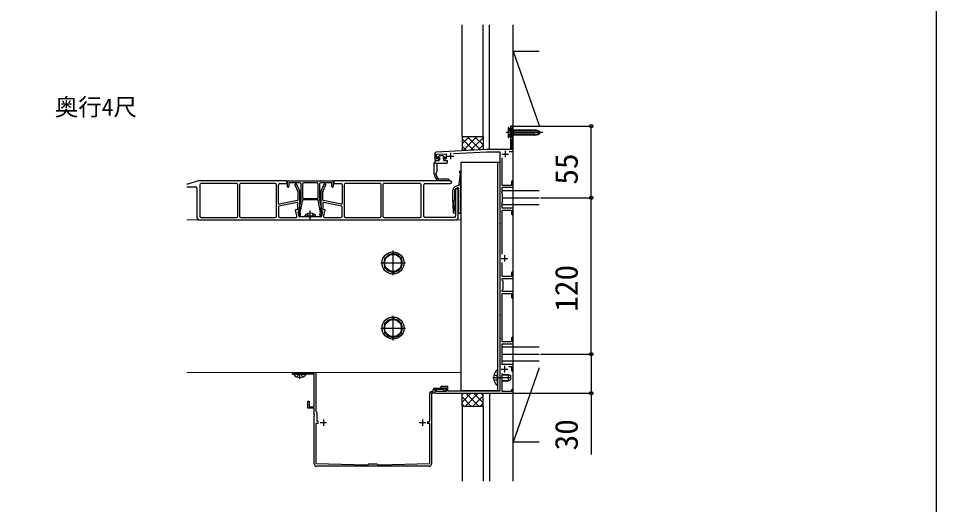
# Model space of a CAD drawing. Units: millimetres, scale not verified. Extents: x -1050 to 1050, y -1566 to 1557.
# Drawn here: x 346 to 1050, y 215 to 588 of the extents above; entities that cross this region are included whole.
import ezdxf
from ezdxf.enums import TextEntityAlignment as Align

# ---------------------------------------------------------------- set-up
doc = ezdxf.new("R2010")
doc.units = ezdxf.units.MM
doc.header["$LTSCALE"] = 8
for name, color, linetype in [('0-2_USER1', 3, 'Continuous'), ('0-3_YKK_11', 7, 'Continuous'), ('0-5_YKK_13', 4, 'Continuous'), ('0-6_YKK_D', 6, 'Continuous'), ('0-7_YKK_ZWAK', 7, 'Continuous'), ('0-8_YSS_K', 3, 'Continuous')]:
    doc.layers.add(name, color=color, linetype=linetype)
doc.layers.add('0-4_YKK_12', color=2, linetype='Continuous', lineweight=18)
doc.styles.add('ＭＳ ゴシック', font='')
doc.styles.get('ＭＳ ゴシック').set_extended_font_data('MS Gothic')

msp = doc.modelspace()

# ---------------------------------------------------------------- linework, layer by layer
at = {"layer": '0-3_YKK_11'}
for p, q in [((719, 486.801), (719, 481.801)), ((665, 484.85), (665, 480.301)), ((674.5, 482.801), (679.5, 482.801)), ((677, 485.301), (677, 480.301)), ((716.5, 484.301), (721.5, 484.301)), ((716, 404.301), (721, 404.301)), ((718.5, 406.801), (718.5, 401.801)), ((716, 319.301), (721, 319.301)), ((718.5, 321.801), (718.5, 316.801)), ((665, 304.801), (672, 304.801)), ((725, 301.801), (725, 303.201)), ((661.3, 280.201), (661.3, 301.101)), ((666, 300.801), (724, 300.801)), ((575.7, 279.001), (575.8, 279.001)), ((577, 278.301), (582, 278.301)), ((579.5, 280.801), (579.5, 275.801)), ((653, 278.301), (658, 278.301)), ((655.5, 280.801), (655.5, 275.801)), ((659.2, 279.001), (660.1, 279.001)), ((660.5, 244.801), (574.5, 244.801))]:
    msp.add_line(p, q, dxfattribs=at)
for points in [[(722.059, 486.301), (725, 486.301), (725, 487.801), (724.2, 487.801), (724.2, 495.501), (724.5, 495.801), (725, 496.301), (724.5, 496.801), (724.2, 497.101), (724.2, 504.501), (724.5, 504.801), (725, 505.301), (724.5, 505.801), (723, 505.801), (723, 501.26), (723.12, 501.076), (723.12, 500.527), (723, 500.343), (723, 487.801), (705, 487.801), (665.95, 485.849)], [(679.385, 484.819), (705.042, 486.101), (715, 486.101), (715, 431.26), (715.12, 431.076), (715.12, 430.527), (715, 430.343), (715, 361.26), (715.12, 361.076), (715.12, 360.527), (715, 360.343), (715, 343.26), (715.12, 343.076), (715.12, 342.527), (715, 342.343), (715, 323.26), (715.12, 323.076), (715.12, 322.527), (715, 322.343), (715, 302.501), (675, 302.501), (675, 306.001), (670, 306.001), (669.5, 305.501), (670, 305.001), (673.8, 305.001), (673.8, 302.301), (666.4, 302.301), (666.4, 303.601), (665, 303.601), (665, 301.801)], [(666, 479.301), (668, 479.301), (668, 480.804), (667.072, 480.527)], [(666.3, 481.101), (666.3, 484.164), (673.8, 484.539), (673.8, 481.101)], [(673.052, 480.52), (672, 480.787), (672, 479.301), (674.7, 479.301)], [(723.8, 463.201), (723.8, 460.301), (716.7, 460.301), (716.7, 481.429)], [(725, 438.401), (725, 442.801), (716.7, 442.801), (716.7, 447.501), (717, 447.801), (717, 450.343), (716.88, 450.527), (716.88, 451.076), (717, 451.26), (717, 453.801), (716.7, 454.101), (716.7, 458.801), (725, 458.801), (725, 463.201)], [(716.7, 407.464), (716.7, 441.301), (723.8, 441.301), (723.8, 438.401)], [(723.8, 393.201), (723.8, 390.301), (716.7, 390.301), (716.7, 401.139)], [(725, 374.401), (725, 378.801), (716.7, 378.801), (716.7, 380.001), (717.5, 380.801), (717.5, 383.343), (717.38, 383.527), (717.38, 384.076), (717.5, 384.26), (717.5, 386.801), (716.7, 387.601), (716.7, 388.801), (725, 388.801), (725, 393.201)], [(723.8, 343.201), (723.8, 340.301), (716.7, 340.301), (716.7, 377.301), (723.8, 377.301), (723.8, 374.401)], [(725, 318.401), (725, 322.801), (716.7, 322.801), (716.7, 330.343), (716.58, 330.527), (716.58, 331.076), (716.7, 331.26), (716.7, 338.801), (725, 338.801), (725, 343.201)], [(721.773, 321.301), (723.8, 321.301), (723.8, 318.401)], [(556.2, 316.801), (573.7, 316.801), (573.7, 287.101), (574.5, 286.301), (574.5, 280.201)], [(572.5, 246.801), (572.5, 283.343), (572.62, 283.527), (572.62, 284.076), (572.5, 284.26), (572.5, 289.301), (567.5, 289.301), (567.5, 294.701), (568.5, 294.701), (568.5, 290.301), (572.5, 290.301), (572.5, 315.401), (561.958, 315.401), (561.775, 315.521), (561.225, 315.521), (561.042, 315.401), (556.2, 315.401)], [(723.8, 303.201), (723.8, 302.301), (716.7, 302.301), (716.7, 312.343), (716.58, 312.527), (716.58, 313.076), (716.7, 313.26), (716.7, 315.944)], [(662.5, 302.301), (663.8, 302.301), (663.8, 303.601)], [(673.5, 303.301), (673.5, 302.301), (672.3, 302.301), (672.3, 303.601), (665, 303.601), (665, 302.001)], [(663.8, 300.801), (662.5, 300.801), (662.5, 246.801)], [(575.8, 277.601), (573.7, 277.601), (573.7, 247.001), (612.5, 246.001), (613.7, 246.001), (614.5, 246.801), (620.5, 246.801), (621.3, 246.001), (622.5, 246.001), (661.3, 247.001), (661.3, 277.601), (659.2, 277.601)]]:
    msp.add_lwpolyline(points, dxfattribs=at)
for centre, radius, start, end in [((666, 484.85), 1, 92.86241, 180), ((666, 480.301), 1, 180.00001, 269.99999), ((666.9, 481.101), 0.6, 179.99999, 286.64594), ((673.2, 481.101), 0.6, 255.7557, 359.99999), ((724.4, 463.201), 0.6, 90.00001, 179.99999), ((724.4, 463.201), 0.6, 0.00001, 89.99999), ((724.4, 438.401), 0.6, 180.00001, 269.99999), ((724.4, 438.401), 0.6, 270.00001, 359.99999), ((724.4, 393.201), 0.6, 90.00001, 179.99999), ((724.4, 393.201), 0.6, 0.00001, 89.99999), ((724.4, 374.401), 0.6, 180.00001, 269.99999), ((724.4, 374.401), 0.6, 270.00001, 359.99999), ((724.4, 343.201), 0.6, 90.00001, 179.99999), ((724.4, 343.201), 0.6, 0.00001, 89.99999), ((724.4, 318.401), 0.6, 180.00001, 269.99999), ((724.4, 318.401), 0.6, 270.00001, 359.99999), ((556.2, 316.101), 0.7, 89.99999, 270.00001), ((665, 303.601), 1.2, 90.00001, 179.99999), ((672, 303.301), 1.5, 0.00001, 89.99999), ((724.4, 303.201), 0.6, 90.00001, 179.99999), ((724.4, 303.201), 0.6, 0.00001, 89.99999), ((662.5, 301.101), 1.2, 90.00001, 179.99999), ((663.8, 302.001), 1.2, 270.00001, 359.99999), ((666, 301.801), 1, 180.00001, 269.99999), ((724, 301.801), 1, 270.00001, 359.99999), ((575.7, 280.201), 1.2, 180.00001, 269.99999), ((660.1, 280.201), 1.2, 270.00001, 359.99999), ((574.5, 246.801), 2, 180.00001, 269.99999), ((660.5, 246.801), 2, 270.00001, 359.99999)]:
    msp.add_arc(centre, radius, start, end, dxfattribs=at)
at = {"layer": '0-4_YKK_12'}
for p, q in [((685, 433.8), (474.659, 433.8)), ((685, 316.8), (474.659, 316.8))]:
    msp.add_line(p, q, dxfattribs=at)
at = {"layer": '0-5_YKK_13'}
for p, q in [((747.798, 500.801), (719.69, 500.801)), ((723.416, 501.946), (721.2, 503.051)), ((723, 503.051), (721.45, 504.601)), ((721.45, 504.601), (721.45, 497.001)), ((723.416, 501.946), (724.025, 500.801)), ((723.416, 499.656), (724.025, 500.801)), ((724.2, 502.515), (725.238, 502.701)), ((725.238, 502.126), (724.2, 502.38)), ((741.819, 502.701), (725.238, 502.701)), ((725.238, 502.701), (725.238, 498.901)), ((741.819, 502.126), (725.238, 502.126)), ((723.416, 499.656), (721.2, 498.551)), ((721.2, 497.001), (721.45, 497.001)), ((723, 498.551), (721.45, 497.001)), ((725.238, 499.476), (724.2, 499.223)), ((724.2, 499.088), (725.238, 498.901)), ((741.819, 499.476), (725.238, 499.476)), ((741.819, 498.901), (725.238, 498.901)), ((664.617, 477.301), (665.483, 479.157)), ((665.709, 479.301), (668.109, 479.301)), ((668.9, 483.301), (667.134, 481.739)), ((668.9, 483.301), (667.134, 481.739)), ((668.455, 481.445), (667.331, 481.303)), ((668.782, 481.069), (668.35, 479.486)), ((668.9, 483.301), (671.2, 483.301)), ((671.2, 483.301), (672.966, 481.739)), ((671.318, 481.069), (671.75, 479.486)), ((671.645, 481.445), (672.769, 481.303)), ((671.991, 479.301), (674.3, 479.301)), ((674.55, 479.051), (674.55, 477.551)), ((664.617, 468.801), (664.617, 477.301)), ((666.617, 477.301), (666.617, 470.794)), ((671.789, 477.301), (674.3, 477.301)), ((685, 477.801), (685, 302.801)), ((715, 477.801), (685, 477.801)), ((713, 477.801), (713, 302.801)), ((715, 477.801), (715, 302.801)), ((665.917, 468.801), (665.917, 469.42)), ((665.958, 469.57), (666.577, 470.644)), ((675.461, 465.101), (669.617, 465.101)), ((684.372, 469.447), (683.5, 460.916)), ((685, 439.916), (685, 470.316)), ((475.424, 461.301), (474.659, 461.301)), ((474.659, 459.101), (481.5, 459.101)), ((483.427, 463.779), (475.573, 461.324)), ((482.5, 458.101), (482.5, 435.801)), ((512.927, 463.801), (483.576, 463.801)), ((484.7, 460.601), (484.7, 436.601)), ((512.9, 461.601), (485.7, 461.601)), ((513.43, 463.673), (513.07, 463.78)), ((515.427, 463.651), (513.573, 463.651)), ((513.9, 436.601), (513.9, 460.601)), ((515.1, 460.601), (515.1, 436.601)), ((515.93, 463.78), (515.57, 463.673)), ((542.677, 463.801), (516.073, 463.801)), ((542.5, 461.601), (516.1, 461.601)), ((543.18, 463.673), (542.82, 463.78)), ((545.177, 463.651), (543.323, 463.651)), ((543.5, 436.601), (543.5, 460.601)), ((545, 446.411), (545, 460.601)), ((545.68, 463.78), (545.32, 463.673)), ((551, 463.801), (545.823, 463.801)), ((546, 461.601), (551, 461.601)), ((551.5, 462.101), (551.5, 463.301)), ((552, 459.301), (552, 463.301)), ((552.5, 463.801), (561.427, 463.801)), ((553, 462.001), (553, 459.301)), ((561.5, 462.301), (553.3, 462.301)), ((557.674, 460.595), (559.955, 455.575)), ((558.678, 461.301), (558.129, 461.301)), ((561.455, 455.9), (559.133, 461.008)), ((561.57, 463.78), (561.93, 463.673)), ((562.073, 463.651), (563.927, 463.651)), ((562.5, 449.331), (562.5, 461.301)), ((563.5, 461.301), (563.5, 451.301)), ((564.07, 463.673), (564.43, 463.78)), ((564.573, 463.801), (574.427, 463.801)), ((574.57, 463.78), (574.93, 463.673)), ((575.073, 463.651), (576.927, 463.651)), ((575.5, 451.301), (575.5, 461.301)), ((576.5, 461.301), (576.5, 449.331)), ((577.07, 463.673), (577.43, 463.78)), ((585.7, 462.301), (577.5, 462.301)), ((579.867, 461.008), (577.545, 455.889)), ((577.573, 463.801), (586.5, 463.801)), ((579.045, 455.565), (581.327, 460.595)), ((580.871, 461.301), (580.322, 461.301)), ((586, 459.301), (586, 462.001)), ((587, 463.301), (587, 459.301)), ((587.5, 463.301), (587.5, 462.101)), ((593.177, 463.801), (588, 463.801)), ((588, 461.601), (593, 461.601)), ((593.68, 463.673), (593.32, 463.78)), ((595.677, 463.651), (593.823, 463.651)), ((594, 460.601), (594, 446.411)), ((595.5, 460.601), (595.5, 436.601)), ((596.18, 463.78), (595.82, 463.673)), ((622.927, 463.801), (596.323, 463.801)), ((622.9, 461.601), (596.5, 461.601)), ((623.43, 463.673), (623.07, 463.78)), ((625.427, 463.651), (623.573, 463.651)), ((623.9, 436.601), (623.9, 460.601)), ((625.1, 460.601), (625.1, 436.601)), ((625.93, 463.78), (625.57, 463.673)), ((653.927, 463.801), (626.073, 463.801)), ((653.5, 461.601), (626.1, 461.601)), ((654.43, 463.673), (654.07, 463.78)), ((654.5, 436.601), (654.5, 460.601)), ((656.427, 463.651), (654.573, 463.651)), ((656.5, 436.601), (656.5, 460.601)), ((656.93, 463.78), (656.57, 463.673)), ((676.9, 463.801), (657.073, 463.801)), ((657.5, 461.601), (676.9, 461.601)), ((675.461, 463.801), (669.617, 463.801)), ((683.278, 460.156), (681.465, 459.67)), ((681.853, 458.261), (682.241, 458.365)), ((683.5, 460.916), (685, 460.916)), ((683.5, 460.916), (683.5, 460.446)), ((560, 455.368), (560, 449.211)), ((561.5, 440.601), (561.5, 455.693)), ((577.5, 455.683), (577.5, 440.601)), ((579, 449.211), (579, 455.358)), ((678.5, 455.807), (678.5, 449.916)), ((680, 455.846), (680, 450.89)), ((681, 456.801), (681, 436.601)), ((683, 435.801), (683, 456.801)), ((683.5, 450.89), (683.5, 457.399)), ((545, 443.862), (545, 436.601)), ((559.402, 447.152), (545.402, 444.352)), ((559.598, 448.721), (545.598, 445.921)), ((560, 442.301), (560, 446.662)), ((560.737, 440.485), (562.494, 449.272)), ((563.472, 449.06), (561.579, 439.6)), ((575.234, 449.301), (563.766, 449.301)), ((564.5, 450.301), (574.5, 450.301)), ((577.421, 439.6), (575.528, 449.06)), ((576.506, 449.272), (578.263, 440.485)), ((579, 446.662), (579, 442.301)), ((593.402, 445.921), (579.402, 448.721)), ((593.598, 444.352), (579.598, 447.152)), ((594, 436.601), (594, 443.862)), ((678.5, 449.916), (679.001, 439.866)), ((680.14, 441.124), (679.761, 448.728)), ((683.5, 440.89), (683.5, 448.941)), ((717, 450.801), (745, 450.801)), ((559.284, 436.833), (558.248, 441.186)), ((558.734, 441.801), (559.5, 441.801)), ((560.909, 436.486), (560.088, 439.932)), ((560.38, 440.301), (561.2, 440.301)), ((561.12, 437.463), (560.414, 439.912)), ((561.585, 439.458), (562.08, 437.74)), ((565.5, 436.601), (565.641, 437.404)), ((569.5, 433.656), (569.5, 441.001)), ((573.5, 436.601), (573.359, 437.404)), ((576.92, 437.74), (577.415, 439.458)), ((577.8, 440.301), (578.62, 440.301)), ((578.586, 439.912), (577.88, 437.463)), ((578.912, 439.932), (578.091, 436.486)), ((579.5, 441.801), (580.266, 441.801)), ((580.752, 441.186), (579.716, 436.833)), ((484.5, 433.801), (681, 433.801)), ((485.7, 435.601), (512.9, 435.601)), ((516.1, 435.601), (542.5, 435.601)), ((546, 435.601), (558.311, 435.601)), ((568.98, 436.101), (561.395, 436.101)), ((573.5, 436.601), (565.5, 436.601)), ((565.5, 436.601), (565.588, 436.101)), ((573.412, 436.101), (565.588, 436.101)), ((577.605, 436.101), (570.02, 436.101)), ((573.5, 436.601), (573.412, 436.101)), ((580.689, 435.601), (593, 435.601)), ((596.5, 435.601), (622.9, 435.601)), ((626.1, 435.601), (653.5, 435.601)), ((680, 435.601), (657.5, 435.601)), ((633, 391.3), (633, 410.3)), ((623.5, 400.8), (642.5, 400.8)), ((633, 341.3), (633, 360.3)), ((623.5, 350.8), (642.5, 350.8)), ((717, 330.801), (745, 330.801)), ((712.752, 318.701), (713, 318.701)), ((712.752, 318.701), (712.752, 306.901)), ((713, 306.901), (713, 318.701)), ((566.25, 315.401), (556.75, 315.401)), ((556.75, 315.174), (556.75, 315.401)), ((566.25, 315.174), (556.75, 315.174)), ((559.35, 313.293), (560.355, 315.309)), ((560.355, 315.309), (561.5, 315.917)), ((561.5, 311.901), (561.5, 316.901)), ((562.645, 315.309), (561.5, 315.917)), ((563.65, 313.293), (562.645, 315.309)), ((566.25, 315.174), (566.25, 315.401)), ((709.5, 312.801), (723.5, 312.801)), ((710.417, 315.301), (713.135, 313.946)), ((710.417, 310.301), (713.135, 311.656)), ((713.744, 312.801), (713.135, 313.946)), ((713.744, 312.801), (713.135, 311.656)), ((716.7, 315.301), (721.3, 315.301)), ((716.7, 314.868), (722.22, 314.868)), ((716.7, 310.734), (722.22, 310.734)), ((716.7, 310.301), (721.3, 310.301)), ((721.3, 315.301), (723, 314.501)), ((721.3, 315.301), (721.3, 310.301)), ((723, 311.101), (721.3, 310.301)), ((723, 314.501), (723, 311.101)), ((712.752, 306.901), (713, 306.901)), ((715, 302.801), (685, 302.801))]:
    msp.add_line(p, q, dxfattribs=at)
for points in [[(721.45, 504.601), (721.2, 504.601), (721.2, 497.001)], [(664.617, 477.301), (666.824, 477.301), (671.789, 477.301)], [(574.5, 462.301), (569.5, 462.301), (564.5, 462.301)], [(745, 456.201), (725, 456.201), (716.7, 456.201)], [(745, 445.401), (725, 445.401), (716.7, 445.401)], [(567.2, 438.581), (568.355, 436.264), (569.5, 435.656)], [(571.8, 438.581), (570.645, 436.264), (569.5, 435.656)], [(745, 336.201), (725, 336.201), (716.7, 336.201)], [(745, 325.401), (725, 325.401), (716.7, 325.401)]]:
    msp.add_lwpolyline(points, dxfattribs=at)
for points in [[(633, 408.306), (626.5, 404.553), (626.5, 397.047), (633, 393.294), (639.5, 397.047), (639.5, 404.553)], [(633, 358.306), (626.5, 354.553), (626.5, 347.047), (633, 343.294), (639.5, 347.047), (639.5, 354.553)]]:
    msp.add_lwpolyline(points, close=True, dxfattribs=at)
for centre, radius in [((633, 400.8), 8.5), ((633, 400.8), 6.5), ((633, 350.8), 8.5), ((633, 350.8), 6.5)]:
    msp.add_circle(centre, radius, dxfattribs=at)
for centre, radius, start, end in [((741.819, 496.701), 6, 43.10467, 90), ((741.819, 494.222), 7.904, 56.3423, 90), ((741.819, 504.901), 6, 270, 316.89533), ((741.819, 507.38), 7.904, 270, 303.6577), ((665.709, 479.051), 0.25, 90, 155), ((667.3, 481.551), 0.25, 131.51167, 277.19497), ((668.109, 479.551), 0.25, 270, 344.74763), ((668.493, 481.148), 0.3, 344.74763, 97.19497), ((671.607, 481.148), 0.3, 82.80503, 195.25237), ((671.991, 479.551), 0.25, 195.25237, 270), ((672.8, 481.551), 0.25, 262.80503, 48.48833), ((674.3, 479.051), 0.25, 0, 90), ((674.3, 477.551), 0.25, 270, 0), ((669.617, 468.801), 5, 180, 270), ((666.217, 469.42), 0.3, 150, 180), ((669.617, 468.801), 3.7, 180, 270), ((666.317, 470.794), 0.3, 330, 0), ((675.461, 464.451), 0.65, 270, 90), ((684.4, 470.316), 0.6, 0, 248.76355), ((684.074, 469.477), 0.3, 354.16057, 68.76355), ((475.424, 461.801), 0.5, 270, 287.35402), ((481.5, 458.101), 1, 0, 90), ((483.576, 463.301), 0.5, 90, 107.35402), ((485.7, 460.601), 1, 90, 180), ((512.9, 460.601), 1, 0, 90), ((512.927, 463.301), 0.5, 73.30076, 90), ((513.573, 464.151), 0.5, 253.30076, 270), ((516.1, 460.601), 1, 90, 180), ((515.427, 464.151), 0.5, 270, 286.69924), ((516.073, 463.301), 0.5, 90, 106.69924), ((542.5, 460.601), 1, 360, 90), ((542.677, 463.301), 0.5, 73.30076, 90), ((543.323, 464.151), 0.5, 253.30076, 270), ((546, 460.601), 1, 90, 180), ((545.177, 464.151), 0.5, 270, 286.69924), ((545.823, 463.301), 0.5, 90, 106.69924), ((551, 463.301), 0.5, 0, 90), ((551, 462.101), 0.5, 270, 0), ((552.5, 463.301), 0.5, 90, 180), ((552.5, 459.301), 0.5, 180, 270), ((552.5, 459.301), 0.5, 270, 0), ((553.3, 462.001), 0.3, 90, 180), ((558.129, 460.801), 0.5, 90, 204.44395), ((558.678, 460.801), 0.5, 24.44395, 90), ((561.427, 463.301), 0.5, 73.30076, 90), ((561.5, 461.301), 1, 0, 90), ((562.073, 464.151), 0.5, 253.30076, 270), ((564.5, 461.301), 1, 90, 180), ((563.927, 464.151), 0.5, 270, 286.69924), ((564.573, 463.301), 0.5, 90, 106.69924), ((574.427, 463.301), 0.5, 73.30076, 90), ((574.5, 461.301), 1, 0, 90), ((575.073, 464.151), 0.5, 253.30076, 270), ((577.5, 461.301), 1, 90, 180), ((576.927, 464.151), 0.5, 270, 286.69924), ((577.573, 463.301), 0.5, 90, 106.69924), ((580.322, 460.801), 0.5, 90, 155.5983), ((580.871, 460.801), 0.5, 335.5983, 90), ((585.7, 462.001), 0.3, 360, 90), ((586.5, 459.301), 0.5, 180, 270), ((586.5, 463.301), 0.5, 0, 90), ((586.5, 459.301), 0.5, 270, 0), ((588, 463.301), 0.5, 90, 180), ((588, 462.101), 0.5, 180, 270), ((593, 460.601), 1, 0, 90), ((593.177, 463.301), 0.5, 73.30076, 90), ((593.823, 464.151), 0.5, 253.30076, 270), ((596.5, 460.601), 1, 90, 180), ((595.677, 464.151), 0.5, 270, 286.69924), ((596.323, 463.301), 0.5, 90, 106.69924), ((622.9, 460.601), 1, 0, 90), ((622.927, 463.301), 0.5, 73.30076, 90), ((623.573, 464.151), 0.5, 253.30076, 270), ((626.1, 460.601), 1, 90, 180), ((625.427, 464.151), 0.5, 270, 286.69924), ((626.073, 463.301), 0.5, 90, 106.69924), ((653.5, 460.601), 1, 0, 90), ((653.927, 463.301), 0.5, 73.30076, 90), ((654.573, 464.151), 0.5, 253.30076, 270), ((656.427, 464.151), 0.5, 270, 286.69924), ((657.5, 460.601), 1, 90, 180), ((657.073, 463.301), 0.5, 90, 106.69924), ((676.9, 462.701), 1.1, 270, 90), ((682.5, 455.807), 4, 105.00061, 180), ((682.5, 455.846), 2.5, 104.9981, 180), ((682.5, 457.399), 1, 0, 105), ((683.2, 460.446), 0.3, 285.00061, 0), ((559.5, 455.368), 0.5, 360, 24.44395), ((561, 455.693), 0.5, 0, 24.44395), ((564.5, 451.301), 1, 180, 270), ((574.5, 451.301), 1, 270, 360), ((578, 455.683), 0.5, 155.5983, 180), ((579.5, 455.358), 0.5, 155.5983, 180), ((680.2, 450.89), 0.2, 180, 234.31467), ((682, 456.801), 1, 0, 180), ((683.3, 450.89), 0.2, 305.68533, 0), ((545.5, 446.411), 0.5, 180, 281.30993), ((545.5, 443.862), 0.5, 101.30993, 180), ((559.5, 446.662), 0.5, 0, 101.30993), ((559.5, 449.211), 0.5, 281.30993, 0), ((562.2, 449.331), 0.3, 348.69007, 0), ((563.766, 449.001), 0.3, 90, 168.69007), ((575.234, 449.001), 0.3, 11.30993, 90), ((576.8, 449.331), 0.3, 180, 191.30993), ((579.5, 449.211), 0.5, 180, 258.69007), ((579.5, 446.662), 0.5, 78.69007, 180), ((593.5, 446.411), 0.5, 258.69007, 0), ((593.5, 443.862), 0.5, 0, 78.69007), ((680.06, 448.743), 0.3, 115.53345, 182.85544), ((679.5, 449.916), 1, 295.53345, 54.31467), ((684, 449.916), 1, 125.68533, 234.31467), ((683.3, 448.941), 0.2, 0, 54.31467), ((558.734, 441.301), 0.5, 90, 193.3925), ((558.311, 436.601), 1, 270, 13.3925), ((559.5, 442.301), 0.5, 270, 0), ((560.38, 440.001), 0.3, 90, 193.3925), ((560.7, 440.002), 0.3, 114.827, 197.33887), ((560.442, 440.543), 0.3, 296.01796, 348.69007), ((561.6, 437.601), 0.5, 196.079, 16.079), ((561.2, 440.601), 0.3, 270, 0), ((561.874, 439.541), 0.3, 168.69007, 196.079), ((566.528, 437.248), 0.9, 122.05588, 170), ((569.5, 432.501), 6.5, 57.94412, 122.05588), ((572.472, 437.248), 0.9, 10, 57.94412), ((577.4, 437.601), 0.5, 163.921, 343.921), ((577.126, 439.541), 0.3, 343.921, 11.30993), ((577.8, 440.601), 0.3, 180, 270), ((578.558, 440.543), 0.3, 191.30993, 243.98204), ((578.3, 440.002), 0.3, 342.66113, 65.173), ((578.62, 440.001), 0.3, 346.6075, 90), ((579.5, 442.301), 0.5, 180, 270), ((580.689, 436.601), 1, 166.6075, 270), ((580.266, 441.301), 0.5, 346.6075, 90), ((680, 439.916), 1, 182.85544, 70.23557), ((680.44, 441.139), 0.3, 182.85544, 250.23557), ((684, 439.916), 1, 125.68533, 360), ((683.3, 440.89), 0.2, 305.68533, 0), ((484.5, 435.801), 2, 180, 270), ((485.7, 436.601), 1, 180, 270), ((512.9, 436.601), 1, 270, 0), ((516.1, 436.601), 1, 180, 270), ((542.5, 436.601), 1, 270, 360), ((546, 436.601), 1, 180, 270), ((561.395, 436.601), 0.5, 193.3925, 270), ((568.98, 435.801), 0.3, 30, 90), ((569.5, 436.101), 0.3, 210, 330), ((570.02, 435.801), 0.3, 90, 150), ((577.605, 436.601), 0.5, 270, 346.6075), ((593, 436.601), 1, 270, 0), ((596.5, 436.601), 1, 180, 270), ((622.9, 436.601), 1, 270, 0), ((626.1, 436.601), 1, 180, 270), ((653.5, 436.601), 1, 270, 0), ((657.5, 436.601), 1, 180, 270), ((680, 436.601), 1, 270, 0), ((681, 435.801), 2, 270, 0), ((633, 400.8), 7.05, 157.21814, 202.78186), ((633, 400.8), 7.05, 97.21814, 142.78186), ((633, 400.8), 7.05, 37.21814, 82.78186), ((633, 400.8), 7.05, 337.21814, 22.78186), ((633, 400.8), 7.05, 217.21814, 262.78186), ((633, 400.8), 7.05, 277.21814, 322.78186), ((633, 350.8), 7.05, 157.21814, 202.78186), ((633, 350.8), 7.05, 97.21814, 142.78186), ((633, 350.8), 7.05, 37.21814, 82.78186), ((633, 350.8), 7.05, 337.21814, 22.78186), ((633, 350.8), 7.05, 217.21814, 262.78186), ((633, 350.8), 7.05, 277.21814, 322.78186), ((717.7, 312.801), 7.7, 129.98312, 230.01688), ((561.5, 319.001), 6.1, 218.85935, 321.14065)]:
    msp.add_arc(centre, radius, start, end, dxfattribs=at)
at = {"layer": '0-6_YKK_D'}
for p, q in [((725.5, 505.801), (786, 505.801)), ((785, 450.801), (785, 505.801)), ((746, 450.801), (786, 450.801)), ((746, 450.801), (786, 450.801)), ((785, 330.801), (785, 450.801)), ((746, 330.801), (786, 330.801)), ((746, 330.801), (786, 330.801)), ((725, 300.801), (786, 300.801))]:
    msp.add_line(p, q, dxfattribs=at)
msp.add_lwpolyline([(785, 330.801), (785, 300.801), (785, 253.792)], dxfattribs=at)
for centre in [(785, 505.801), (785, 450.801), (785, 450.801), (785, 330.801), (785, 330.801), (785, 300.801)]:
    msp.add_circle(centre, 1.275, dxfattribs=at)
at = {"layer": '0-7_YKK_ZWAK'}
msp.add_lwpolyline([(-1050, -1566.2), (1050, -1566.2), (1050, 1493.8)], dxfattribs=at)
at = {"layer": '0-8_YSS_K'}
for p, q in [((686, 497.801), (686, 583.301)), ((702, 497.801), (702, 583.301)), ((707, 487.801), (707, 583.301)), ((725, 233.301), (725, 583.301)), ((725, 563.301), (745, 563.301)), ((725, 563.301), (745, 506.159)), ((686, 497.801), (686, 486.851)), ((686, 497.743), (686.058, 497.801)), ((686, 492.086), (691.715, 497.801)), ((694.784, 487.291), (686, 496.074)), ((686.444, 486.874), (697.372, 497.801)), ((700.171, 487.56), (689.93, 497.801)), ((692.399, 487.171), (702, 496.772)), ((702, 491.388), (695.587, 497.801)), ((702, 497.045), (701.243, 497.801)), ((689.396, 487.021), (686, 490.417)), ((698.354, 487.469), (702, 491.116)), ((745, 320.444), (725, 263.301)), ((686, 299.753), (687.048, 300.801)), ((686, 294.096), (692.705, 300.801)), ((693.283, 290.801), (686, 298.084)), ((688.362, 290.801), (698.362, 300.801)), ((698.94, 290.801), (688.94, 300.801)), ((694.019, 290.801), (702, 298.783)), ((702, 293.398), (694.597, 300.801)), ((702, 299.055), (700.254, 300.801)), ((702, 290.801), (702, 300.801)), ((707, 300.801), (707, 233.301)), ((687.626, 290.801), (686, 292.428)), ((686, 290.801), (686, 233.301)), ((699.676, 290.801), (702, 293.126)), ((702, 290.801), (702, 233.301))]:
    msp.add_line(p, q, dxfattribs=at)
for points in [[(745, 263.301), (725, 263.301), (725, 563.301)], [(686, 497.801), (702, 497.801), (702, 487.651)], [(702, 290.801), (686, 290.801), (686, 300.801)]]:
    msp.add_lwpolyline(points, dxfattribs=at)

# ---------------------------------------------------------------- texts
at = {"layer": '0-2_USER1', "style": 'ＭＳ ゴシック'}
msp.add_text('奥行4尺', height=13.2, dxfattribs=at).set_placement((373.466, 509.823), align=Align.BOTTOM_LEFT)
at = {"layer": '0-6_YKK_D', "style": 'ＭＳ ゴシック'}
for s, p in [('55', (780, 460.847)), ('120', (780, 363.392)), ('30', (780, 257.02))]:
    msp.add_text(s, height=17.6, rotation=90, dxfattribs=at).set_placement(p, align=Align.BOTTOM_LEFT)

doc.saveas('drawing.dxf')
